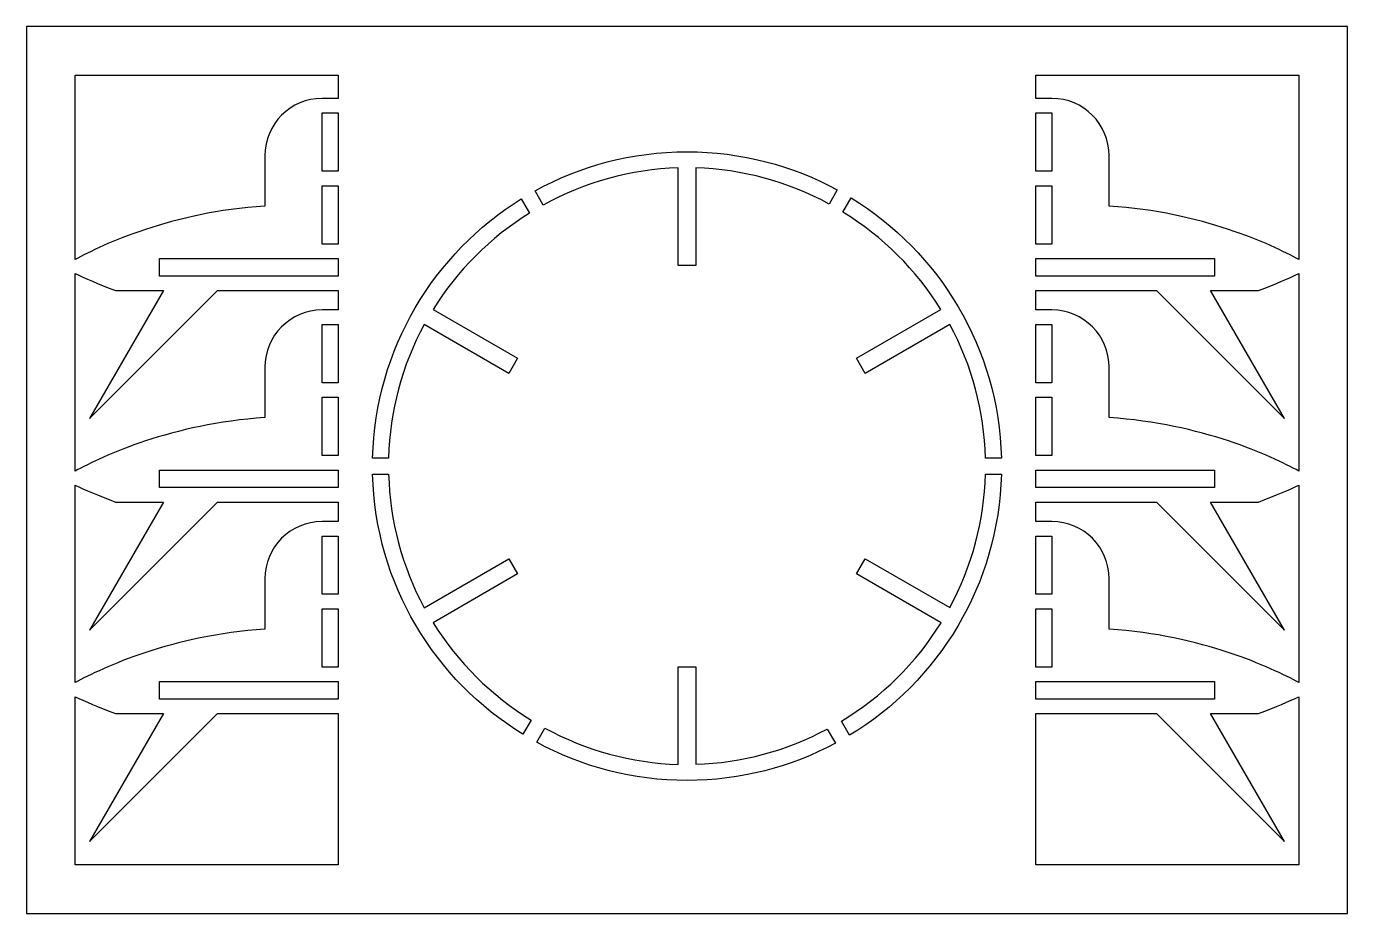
# Model space of a CAD drawing. Extents: x 2 to 146, y 199 to 296.
import ezdxf

# ---------------------------------------------------------------- set-up
doc = ezdxf.new("R2010")
doc.units = 0
doc.layers.add('Layer_1', color=7, linetype='CONTINUOUS')

msp = doc.modelspace()

# ---------------------------------------------------------------- linework, layer by layer
at = {"layer": 'Layer_1', "color": 7}
for points in [[(1.852083, 295.657446), (1.852083, 199.112952), (36.828243, 199.112952), (40.556698, 199.112952), (145.558556, 199.112952), (145.558556, 295.657446), (110.589114, 295.657446), (106.860659, 295.657446), (40.556698, 295.657446), (36.828243, 295.657446), (1.852083, 295.657446)], [(34.021178, 286.243551), (35.769909, 286.243551), (35.769909, 279.899235), (34.020146, 279.899235), (34.021178, 286.243551)], [(111.647447, 286.243551), (113.388943, 286.243551), (113.388427, 279.899235), (111.647447, 279.899235), (111.647447, 286.243551)], [(73.707645, 282.018486)], [(34.020146, 278.322071), (35.769909, 278.322071), (35.769909, 271.977755), (34.019111, 271.977755), (34.020146, 278.322071)], [(111.647963, 278.322071), (113.388427, 278.322071), (113.387392, 271.977755), (111.647963, 271.977755), (111.647963, 278.322071)], [(55.666885, 276.877714)], [(16.322001, 270.400591), (34.019111, 270.400591), (35.769909, 270.400591), (35.769909, 268.493731), (34.018595, 268.493731), (16.322001, 268.493731), (16.322001, 270.400591)], [(111.647447, 270.400591), (113.391009, 270.400591), (131.08812, 270.400591), (131.08812, 268.493731), (113.388943, 268.493731), (111.647447, 268.493731), (111.647447, 270.400591)], [(140.266889, 268.75573)], [(34.018595, 263.222734), (35.769909, 263.222734), (35.768875, 256.877901), (34.017561, 256.877901), (34.018595, 263.222734)], [(111.647447, 263.222734), (113.391528, 263.222734), (113.390493, 256.878936), (111.647447, 256.878936), (111.647447, 263.222734)], [(34.017561, 255.300736), (35.768875, 255.300736), (35.767843, 248.956422), (34.016529, 248.956422), (34.017561, 255.300736)], [(111.647447, 255.30177), (113.390493, 255.30177), (113.389459, 248.957456), (111.647447, 248.957456), (111.647447, 255.30177)], [(16.319417, 247.379256), (34.016529, 247.379256), (35.767843, 247.379256), (35.767324, 245.472396), (34.01601, 245.472396), (16.319417, 245.472396), (16.319417, 247.379256)], [(111.647447, 247.380291), (113.391528, 247.379772), (131.090705, 247.379772), (131.090705, 245.472912), (113.391528, 245.472912), (111.647447, 245.473431), (111.647447, 247.380291)], [(39.512832, 246.933807)], [(106.164577, 246.933807)], [(140.266889, 245.733879)], [(34.01601, 240.201399), (35.767324, 240.201399), (35.766293, 233.857085), (34.014978, 233.857085), (34.01601, 240.201399)], [(111.647447, 240.201399), (113.39411, 240.201399), (113.395145, 233.857085), (111.647447, 233.857085), (111.647447, 240.201399)], [(34.014978, 232.27992), (35.766293, 232.27992), (35.765258, 225.935606), (34.013944, 225.935606), (34.014978, 232.27992)], [(111.647447, 232.27992), (113.395145, 232.27992), (113.39411, 225.935606), (111.647447, 225.935606), (111.647447, 232.27992)], [(16.316833, 224.35844), (34.013944, 224.35844), (35.765258, 224.35844), (35.764742, 222.45158), (34.013428, 222.45158), (16.316833, 222.45158), (16.316833, 224.35844)], [(111.647447, 224.35844), (113.395145, 224.35844), (131.093288, 224.35844), (131.093288, 222.45158), (113.395145, 222.45158), (111.647447, 222.45158), (111.647447, 224.35844)], [(140.266889, 222.710478)]]:
    msp.add_lwpolyline(points, close=True, dxfattribs=at)
for points in [[(7.14375, 290.36578), (35.769909, 290.36578), (35.769909, 287.820716), (34.021178, 287.820716), (34.021178, 287.821232)], [(7.14375, 270.287418), (7.14375, 290.36578), (7.14375, 290.36578)], [(111.647447, 290.36578), (140.266889, 290.36578), (140.266889, 270.287418)], [(113.388943, 287.821232), (113.388943, 287.820716), (111.647447, 287.820716), (111.647447, 290.36578), (111.647447, 290.36578)], [(27.790552, 281.590605), (27.790552, 276.102051)], [(74.661074, 280.27544), (74.661074, 269.643015), (72.754214, 269.643015), (72.754214, 280.260454)], [(119.619571, 276.102051), (119.619571, 281.590605)], [(58.070874, 276.215222), (57.17687, 277.763965)], [(90.050833, 277.868868), (89.159931, 276.32581)], [(55.666885, 276.877714), (56.560889, 275.329488)], [(90.67095, 275.440076), (91.566501, 276.990886), (91.566501, 276.990886)], [(7.14375, 247.267637), (7.14375, 268.755214), (7.14375, 268.755214)], [(140.266889, 268.75573), (140.266889, 247.267118)], [(11.545548, 266.920183), (16.75815, 266.919667), (8.71678, 252.991834), (22.643579, 266.918632), (34.018595, 266.916566), (35.769909, 266.916566), (35.769909, 264.799899), (34.018595, 264.799899)], [(113.391528, 264.799899), (111.647447, 264.799899), (111.647447, 266.916566), (113.388943, 266.916566), (124.766542, 266.918632), (138.693341, 252.991834), (130.651971, 266.919667), (135.864574, 266.920183)], [(46.085558, 264.857777), (55.276212, 259.55164), (54.322781, 257.901095), (45.105256, 263.222734)], [(102.301764, 263.218082), (93.092507, 257.901095), (92.139078, 259.55164), (101.320429, 264.852609)], [(27.787967, 258.569271), (27.787967, 253.080718)], [(119.622153, 253.080718), (119.622153, 258.569271)], [(41.249679, 248.685121), (39.512832, 248.685121)], [(107.90194, 248.685121), (106.162511, 248.685121)], [(35.768063, 247.379395), (35.767481, 245.472535)], [(39.512832, 246.933807), (41.25278, 246.933807)], [(106.164577, 246.933807), (107.90194, 246.933807)], [(7.14375, 224.247852), (7.14375, 245.732847), (7.14375, 245.732847)], [(140.266889, 245.733879), (140.266889, 224.247852)], [(11.542965, 243.898848), (16.755566, 243.898332), (8.714197, 229.970502), (22.640995, 243.8973), (34.01601, 243.895231), (35.767324, 243.895231), (35.767324, 241.778564), (34.01601, 241.778564), (34.01601, 241.779083)], [(113.39411, 241.779599), (113.39411, 241.779083), (111.647447, 241.779083), (111.647447, 243.896266), (113.391528, 243.89575), (124.769127, 243.897816), (138.695926, 229.971017), (130.654556, 243.898848), (135.867157, 243.899367)], [(45.113524, 232.401877), (54.322781, 237.718864), (55.276212, 236.067803), (46.094861, 230.766834)], [(101.3442, 230.753398), (92.139078, 236.067803), (93.092507, 237.718864), (102.292464, 232.407044)], [(27.785382, 235.548455), (27.785382, 230.059902)], [(119.624738, 230.060418), (119.624738, 235.548971)], [(72.754214, 225.976428), (74.661074, 225.976428), (74.661074, 215.358472)], [(72.754214, 215.344004), (72.754214, 225.976428), (72.754214, 225.976428)], [(11.540381, 220.878032), (16.752982, 220.877516), (8.711613, 206.949683), (22.638411, 220.876481), (34.013428, 220.874415), (35.764742, 220.874415), (35.770425, 204.404619), (7.14375, 204.404619), (7.14375, 222.710478), (7.14375, 222.710478)], [(140.266889, 222.710478), (140.266889, 204.404619), (111.647447, 204.404619), (111.647447, 220.874415), (113.395145, 220.874415), (124.771709, 220.876481), (138.698508, 206.949683), (130.657141, 220.877516), (135.869742, 220.878032)], [(56.743822, 220.178849), (55.848786, 218.628558)], [(91.384084, 218.516419), (90.500934, 220.046042)], [(57.363939, 217.750575), (58.254841, 219.293633)], [(88.968211, 219.197515), (89.862214, 217.64929)]]:
    msp.add_lwpolyline(points, dxfattribs=at)
for points in [[(34.021178, 287.821232), (30.58015, 287.821232), (27.790552, 285.031625), (27.790552, 281.590605)], [(119.619571, 281.590605), (119.619571, 285.03163), (116.829973, 287.821232), (113.388943, 287.821232)], [(57.17687, 277.763965), (62.077102, 280.473875), (67.711608, 282.018488), (73.707645, 282.018486)], [(73.707645, 282.018486), (79.626951, 282.018488), (85.194853, 280.514627), (90.050833, 277.868868)], [(72.754214, 280.260454), (67.608447, 280.094102), (62.57582, 278.707622), (58.070874, 276.215222)], [(89.159931, 276.32581), (84.70189, 278.756937), (79.736213, 280.109641), (74.661074, 280.27544)], [(27.790552, 276.102051), (17.719017, 275.46852), (10.16063, 271.928241), (7.14375, 270.287418)], [(39.512832, 248.685121), (39.812293, 260.591209), (46.192516, 270.985324), (55.666885, 276.877714)], [(91.566501, 276.990886), (101.140894, 271.118862), (107.600698, 260.66734), (107.90194, 248.685121)], [(140.266889, 270.287418), (137.250298, 271.928127), (129.69156, 275.46848), (119.619571, 276.102051)], [(56.560889, 275.329488), (52.309646, 272.691738), (48.724777, 269.10811), (46.085558, 264.857777)], [(101.320429, 264.852609), (98.645794, 269.164728), (94.998616, 272.79067), (90.67095, 275.440076)], [(7.14375, 268.755214), (8.168743, 268.283189), (9.664821, 267.628975), (11.545548, 266.920183)], [(135.864574, 266.920183), (137.745765, 267.62915), (139.241899, 268.283686), (140.266889, 268.75573)], [(34.018595, 264.799899), (30.577567, 264.799899), (27.787967, 262.010302), (27.787967, 258.569271)], [(119.622153, 258.569271), (119.622153, 262.010302), (116.832556, 264.799899), (113.391528, 264.799899)], [(45.105256, 263.222734), (42.701043, 258.744992), (41.380494, 253.765801), (41.249679, 248.685121)], [(106.162511, 248.685121), (106.02938, 253.764639), (104.707075, 258.742179), (102.301764, 263.218082)], [(27.787967, 253.080718), (17.719613, 252.447369), (10.162539, 248.909125), (7.14375, 247.267637)], [(140.266889, 247.267118), (137.248549, 248.90845), (129.691255, 252.447326), (119.622153, 253.080718)], [(55.848786, 218.628558), (46.274503, 224.500678), (39.814354, 234.951897), (39.512832, 246.933807)], [(41.25278, 246.933807), (41.386072, 241.854637), (42.708372, 236.877471), (45.113524, 232.401877)], [(107.90194, 246.933807), (107.598651, 234.875675), (101.058775, 224.36715), (91.384084, 218.516419)], [(102.292464, 232.407044), (104.700794, 236.880114), (106.026978, 241.855474), (106.164577, 246.933807)], [(7.14375, 245.732847), (8.168738, 245.260897), (9.664133, 244.606939), (11.542965, 243.898848)], [(135.867157, 243.899367), (137.746458, 244.607627), (139.241899, 245.26191), (140.266889, 245.733879)], [(34.01601, 241.779083), (30.574982, 241.779083), (27.785385, 238.989486), (27.785382, 235.548455)], [(119.624738, 235.548971), (119.624738, 238.990002), (116.835141, 241.779599), (113.39411, 241.779599)], [(27.785382, 230.059902), (17.720211, 229.426751), (10.164445, 225.890013), (7.14375, 224.247852)], [(46.094861, 230.766834), (48.769285, 226.454586), (52.416286, 222.828466), (56.743822, 220.178849)], [(90.500934, 220.046042), (94.912864, 222.705361), (98.629442, 226.375364), (101.3442, 230.753398)], [(140.266889, 224.247852), (137.246639, 225.889862), (129.690679, 229.427217), (119.624738, 230.060418)], [(7.14375, 222.710478), (8.168731, 222.238609), (9.663427, 221.585403), (11.540381, 220.878032)], [(135.869742, 220.878032), (137.747011, 221.585522), (139.241909, 222.238599), (140.266889, 222.710478)], [(58.254841, 219.293633), (62.713038, 216.86243), (67.678902, 215.509729), (72.754214, 215.344004)], [(74.661074, 215.358472), (79.662061, 215.519754), (84.558271, 216.833558), (88.968211, 219.197515)], [(73.707645, 213.60044), (67.788096, 213.60044), (62.220128, 215.104546), (57.363939, 217.750575)], [(89.862214, 217.64929), (85.050745, 215.06666), (79.550685, 213.60044), (73.707645, 213.60044)]]:
    msp.add_open_spline(points, degree=3, dxfattribs=at)

doc.saveas('drawing.dxf')
